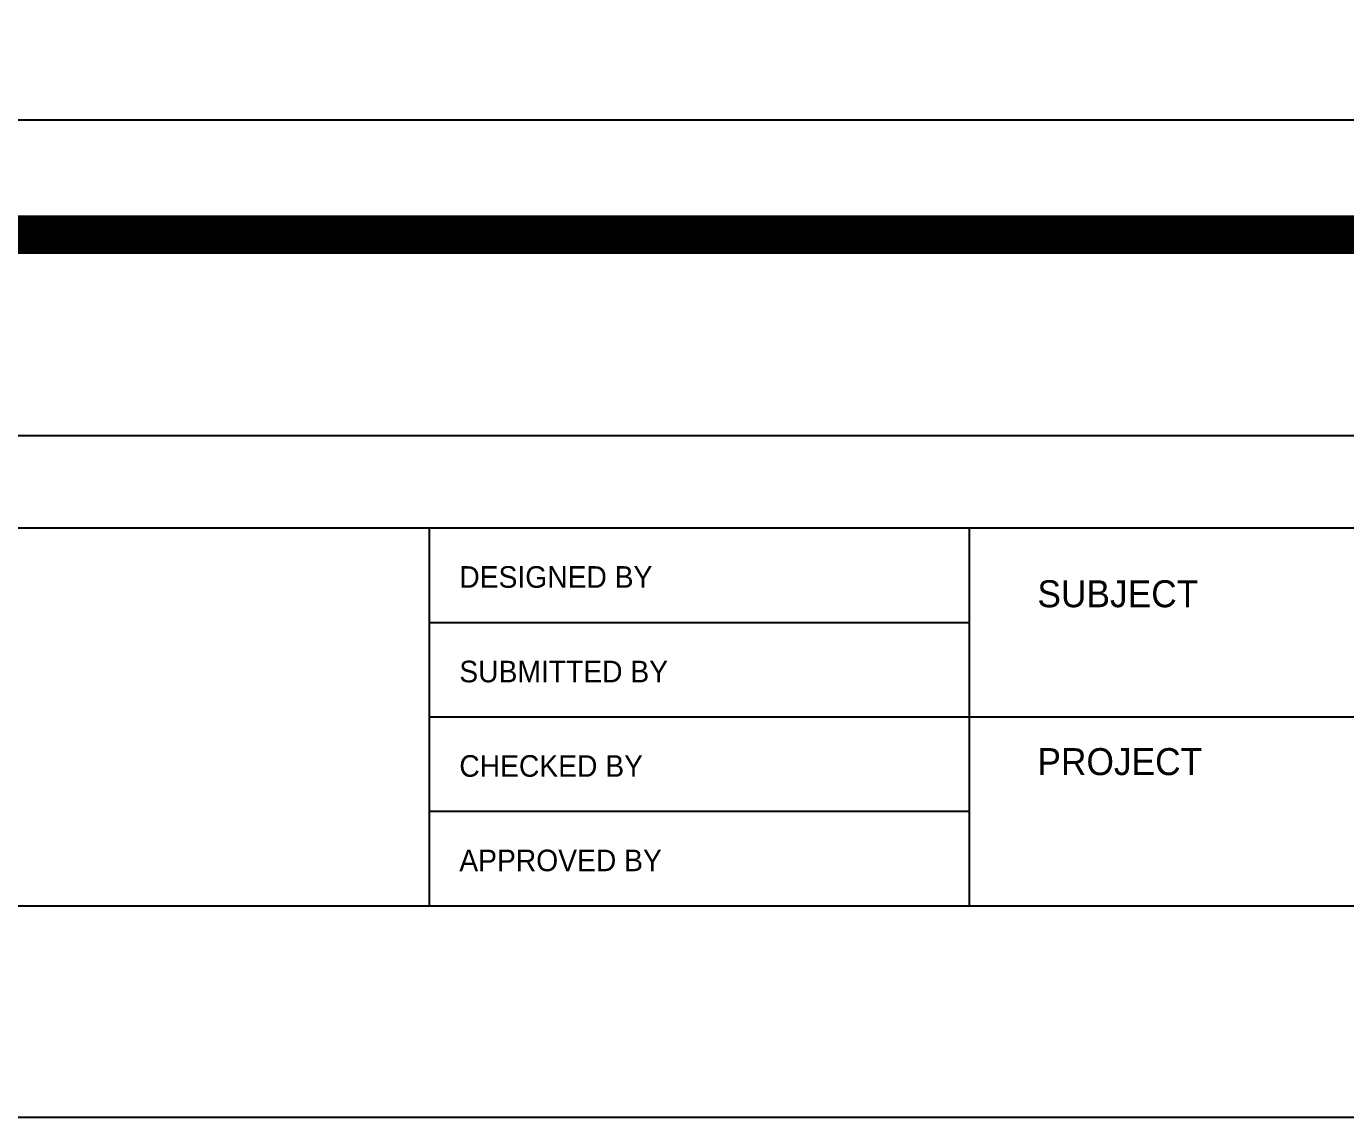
# Model space of a CAD drawing. Header units: millimetres. Extents: x 91591 to 1353697, y 75729 to 160586.
# Drawn here: x 998737 to 1015871, y 75729 to 89901 of the extents above; entities that cross this region are included whole.
import ezdxf

# ---------------------------------------------------------------- set-up
doc = ezdxf.new("R2010")
doc.units = ezdxf.units.MM
doc.layers.add('8', color=8, linetype='Continuous')
doc.layers.add('DEFPOINT', color=142, linetype='Continuous', plot=False)
doc.styles.add('BAS_TITLE1', font='')
doc.styles.get('BAS_TITLE1').set_extended_font_data('HYHeadLine-Medium')

# ---------------------------------------------------------------- blocks, each defined once
blk = doc.blocks.new('zw$9A02')
at = {"color": 4}
for p, q in [((3810, -57899), (85731, -57899)), ((54288, -61579), (54288, -57899)), ((59546, -61579), (59546, -57899)), ((54288, -58819), (59546, -58819)), ((54288, -59739), (85731, -59739)), ((54288, -60659), (59546, -60659))]:
    blk.add_line(p, q, dxfattribs=at)
blk.add_lwpolyline([(0, -63643), (0, 0), (90000, 0), (90000, -63643)], close=True)
blk.add_lwpolyline([(3810, -61579), (85731, -61579), (85731, -3425), (3810, -3425)], close=True, dxfattribs=at)
at = {"layer": 'DEFPOINT', "color": 150}
blk.add_lwpolyline([(4710, -56999), (84831, -56999), (84831, -4325), (4710, -4325)], close=True, dxfattribs=at)
at = {"style": 'BAS_TITLE1'}
for s, height, p in [('DESIGNED BY', 210.32, (54577, -58482)), ('SUBJECT', 262.9, (60208, -58672)), ('SUBMITTED BY', 210.32, (54577, -59403)), ('CHECKED BY', 210.3, (54577, -60323)), ('PROJECT', 262.9, (60208, -60307)), ('APPROVED BY', 210.32, (54577, -61243))]:
    blk.add_text(s, height=height, dxfattribs=at).set_placement(p)
blk = doc.blocks.new('zw$D357')
blk.add_lwpolyline([(-70457, 878), (0, 878), (0, -57059), (-70457, -57059)], close=True)

msp = doc.modelspace()

# ---------------------------------------------------------------- linework, layer by layer
at = {"layer": 'DEFPOINT', "color": 1, "const_width": 500}
msp.add_lwpolyline([(979316.3, 100684.5), (1030201, 100684.5), (1030201, 87195.1), (979316.3, 87195.1)], close=True, dxfattribs=at)

# ---------------------------------------------------------------- block references
at = {"xscale": 1.333333333333333, "yscale": 1.333333333333333, "zscale": 1.333333333333333}
msp.add_blockref('zw$9A02', (931590.8, 160586.4), dxfattribs=at)
at = {"layer": '8'}
msp.add_blockref('zw$D357', (1038689, 145741.8), dxfattribs=at)

doc.saveas('drawing.dxf')
